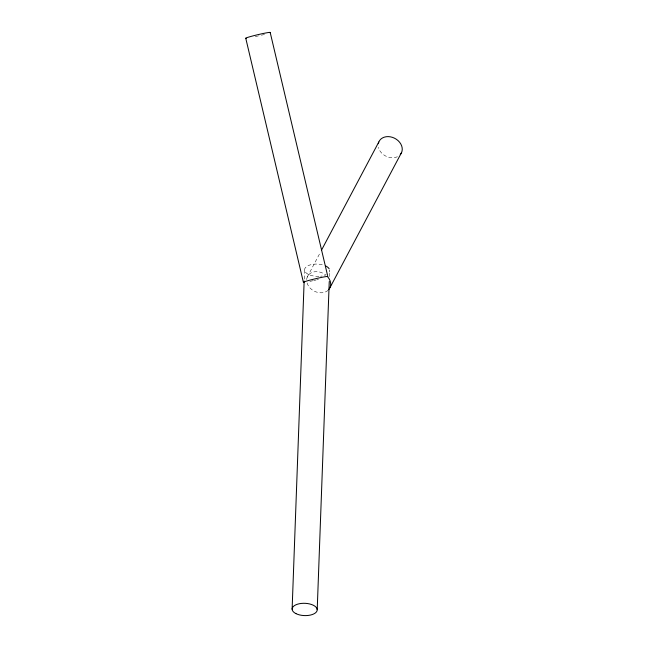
<?xml version="1.0" encoding="UTF-8"?>
<svg xmlns="http://www.w3.org/2000/svg" width="648" height="648" viewBox="0 0 648 648"><rect width="100%" height="100%" fill="white"/><g stroke="black" fill="none" stroke-linecap="round" stroke-linejoin="round"><path stroke-width="0.49" stroke-dasharray="3.24 2.43" d="M304.228 279.053L304.56 269.973M329.435 276.518L329.654 270.459A12.555 6.148 2.1 0 1 329.281 272.047M307.265 277.036L320.525 251.999M326.13 274.744A12.555 6.148 2.1 0 1 324.478 275.4M322.105 275.991A12.555 6.148 2.1 0 1 320.558 276.226M318.954 276.348A12.555 6.148 2.1 0 1 304.754 268.774A12.555 6.148 2.1 0 1 323.198 265.008M328.123 290.247A12.555 9.963 27.9 0 1 321.108 292.807L317.974 292.483A12.555 9.963 27.9 0 1 306.893 282.35M306.666 279.604A12.555 9.963 27.9 0 1 325.304 274.647M397.402 156.735A12.555 9.963 27.9 0 1 378.432 147.331M264.489 34.409A12.555 0.68 -13.3 0 1 258.447 35.94M257.653 36.126A12.555 0.68 -13.3 0 1 255.272 36.669M318.46 279.418A12.555 0.68 -13.3 0 1 316.88 279.806M316.078 279.993A12.555 0.68 -13.3 0 1 313.689 280.552M312.903 280.722A12.555 0.68 -13.3 0 1 309.914 281.37"/><path stroke-width="0.97" d="M292.118 609.201L304.147 281.078M317.212 609.695L329.249 281.564M321.473 250.209L378.796 142.017M330.107 287.404L401.639 152.377M327.596 275.546L270.192 32.457M245.762 38.256L303.402 282.309M325.831 266.036A12.555 6.148 2.1 0 1 329.176 268.863M327.686 276.817A12.555 9.963 27.9 0 1 328.739 289.616M378.311 143.702A12.555 9.963 27.9 0 1 394.511 138.202A12.555 9.963 27.9 0 1 400.27 154.597M246.305 38.313A12.555 0.68 -13.3 0 1 257.507 34.765A12.555 0.68 -13.3 0 1 269.892 32.7M303.936 282.366A12.555 0.68 -13.3 0 1 313.551 279.207A12.555 0.68 -13.3 0 1 327.823 276.51M295.942 613.624A12.555 6.148 2.1 0 0 316.84 611.275A12.555 6.148 2.1 0 0 301.215 603.442A12.555 6.148 2.1 0 0 295.942 613.624"/></g></svg>
